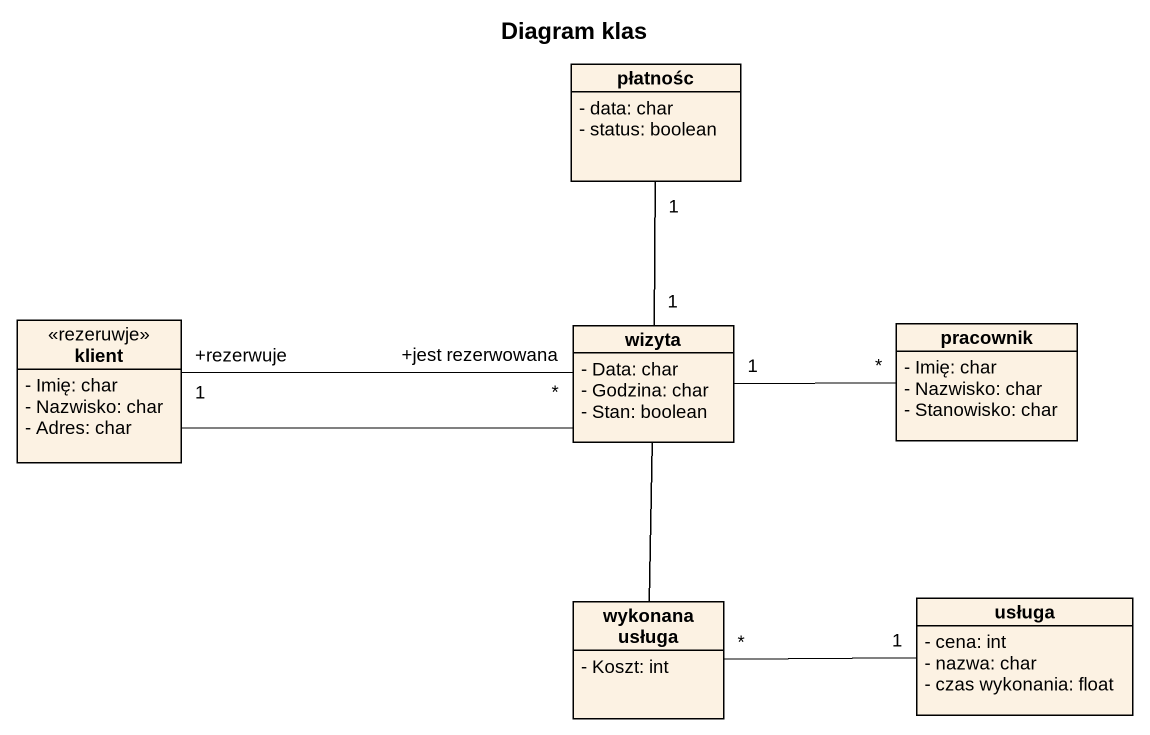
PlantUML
@startuml
title Diagram klas
hide circle
hide empty members
skinparam classAttributeIconSize 0
class płatnośc {
  - data: char
  - status: boolean
}
class klient <<rezeruwje>> {
  - Imię: char
  - Nazwisko: char
  - Adres: char
}
class wizyta {
  - Data: char
  - Godzina: char
  - Stan: boolean
}
class pracownik {
  - Imię: char
  - Nazwisko: char
  - Stanowisko: char
}
class "wykonana usługa" as wykonana_usługa {
  - Koszt: int
}
class usługa {
  - cena: int
  - nazwa: char
  - czas wykonania: float
}
klient -right- wizyta
wizyta "1" -up- "1" płatnośc
wizyta "+jest rezerwowana\n*" -left- "+rezerwuje\n1" klient
wizyta "1" -right- "*" pracownik
wykonana_usługa -up- wizyta
wykonana_usługa "*" -right- "1" usługa
@enduml
